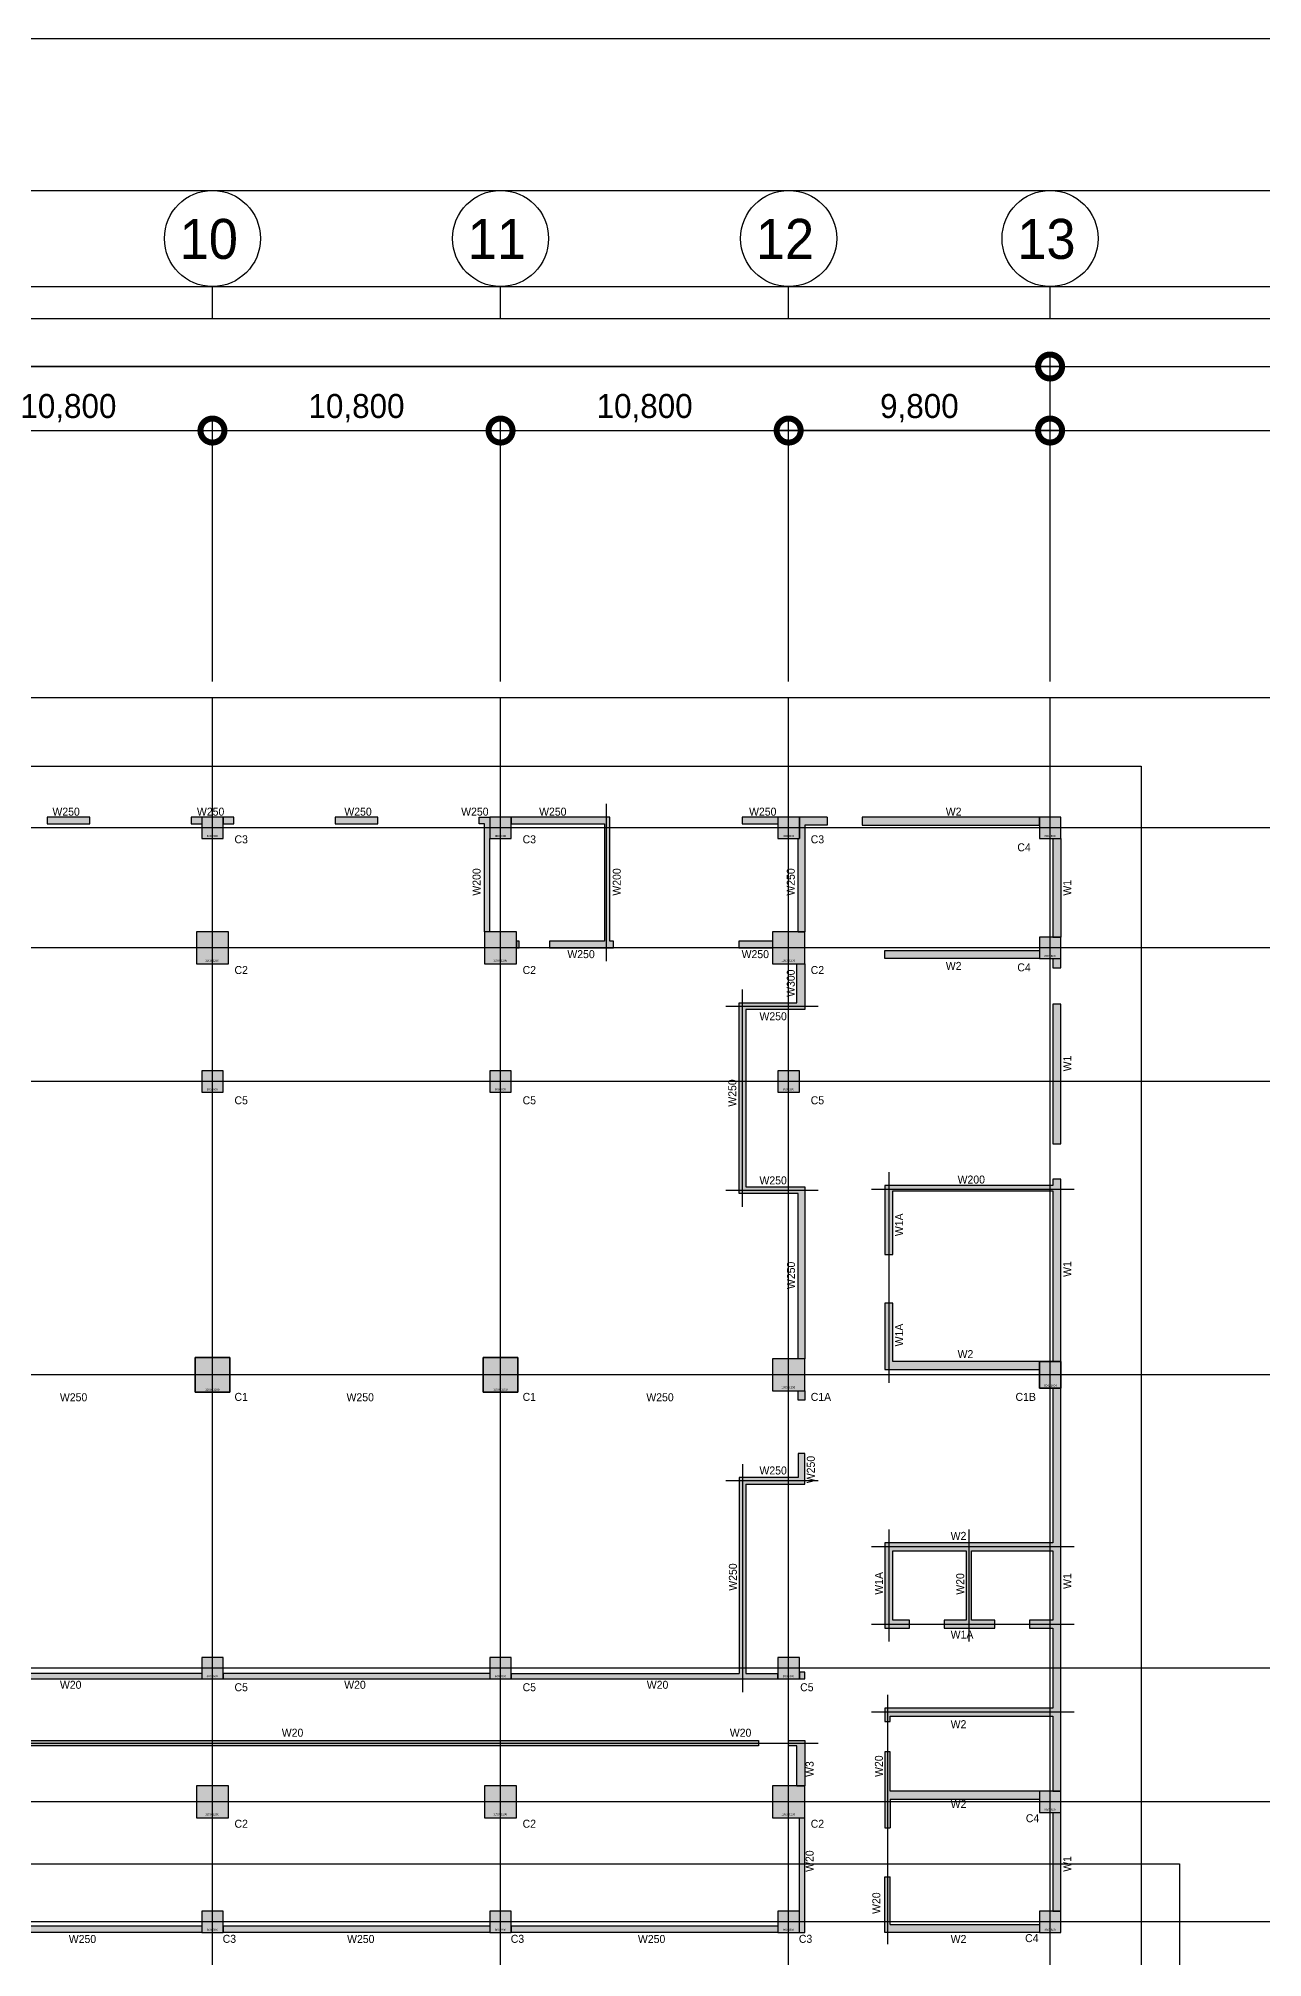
# Model space of a CAD drawing. Header units: millimetres. Extents: x 0 to 252300, y 0 to 178200.
# Drawn here: x 139029 to 184921, y 106261 to 178200 of the extents above; entities that cross this region are included whole.
import ezdxf

# ---------------------------------------------------------------- set-up
doc = ezdxf.new("R2010")
doc.units = ezdxf.units.MM
doc.header["$LTSCALE"] = 300
doc.linetypes.add('DOT', pattern=[1, 0, -1])
for name, color, linetype, plot in [('A-BMXK-SIZE', 155, 'Continuous', False), ('NOPLOT', 191, 'Continuous', False), ('기둥부호', 171, 'Continuous', False)]:
    doc.layers.add(name, color=color, linetype=linetype, plot=plot)
for name, color, linetype in [('A-CEN', 1, 'Continuous'), ('A-CEN_axis', 12, 'Continuous'), ('A-COLUMN', 2, 'Continuous'), ('A-CON', 2, 'Continuous'), ('A-DIM', 7, 'Continuous'), ('A-SYM-BUB', 3, 'Continuous'), ('구조SOLID', 253, 'Continuous')]:
    doc.layers.add(name, color=color, linetype=linetype)
doc.styles.add('Gdim', font='Dotum.ttf')
doc.dimstyles.new('Gdim300', dxfattribs={"dimscale": 300, "dimtxt": 3, "dimasz": 6, "dimexe": 1.5, "dimexo": 2, "dimgap": 1, "dimtad": 1, "dimdec": 0, "dimzin": 0, "dimdsep": 46, "dimlunit": 6, "dimtxsty": 'Gdim', "dimblk": 'DOTSMALL', "dimblk1": 'DOTSMALL', "dimblk2": 'DOTSMALL', "dimcen": 1.5, "dimdle": 1.5, "dimclrd": 1, "dimclre": 1, "dimclrt": 256, "dimazin": 0, "dimtfac": 1, "dimtdec": 0, "dimtix": 1, "dimtmove": 2, "dimatfit": 3, "dimldrblk": 'DOTSMALL', "dimfxl": 1, "dimtolj": 1, "dimtzin": 0, "dimlwd": -1, "dimlwe": -1, "dimarcsym": 0})

# ---------------------------------------------------------------- blocks, each defined once
blk = doc.blocks.new('A$Cd589e0f6')
at = {"layer": 'NOPLOT'}
for points in [[(9900, -5700), (218700, -5700), (218700, -172500), (9900, -172500)], [(13500, -9300), (215100, -9300), (215100, -168900), (13500, -168900)], [(14700, -10500), (213900, -10500), (213900, -167700), (14700, -167700)], [(16500, -12300), (212100, -12300), (212100, -165900), (16500, -165900)], [(18900, -14700), (209700, -14700), (209700, -163500), (18900, -163500)], [(28900, -24700), (199700, -24700), (199700, -153500), (28900, -153500)]]:
    blk.add_lwpolyline(points, close=True, dxfattribs=at)
blk = doc.blocks.new('_DotSmall')
at = {"color": 0, "linetype": 'ByBlock', "const_width": 0.5}
blk.add_lwpolyline([(-0.0625, 0, 1), (0.0625, 0, 1)], format="xyb", close=True, dxfattribs=at)
blk = doc.blocks.new('*D38')
at = {"layer": 'A-DIM', "color": 1, "transparency": 16777216}
for p, q in [((106000, 5495), (106000, 15345)), ((116800, 5495), (116800, 15345)), ((105550, 14895), (117250, 14895))]:
    blk.add_line(p, q, dxfattribs=at)
at = {"layer": 'Defpoints', "color": 0, "transparency": 16777216}
for p in [(116800, 14895), (106000, 4895), (116800, 4895)]:
    blk.add_point(p, dxfattribs=at)
at = {"layer": 'A-DIM', "color": 1, "transparency": 16777216, "xscale": 1800, "yscale": 1800, "zscale": 1800, "rotation": 180}
blk.add_blockref('_DotSmall', (106000, 14895), dxfattribs=at)
at = {"layer": 'A-DIM', "color": 1, "transparency": 16777216, "xscale": 1800, "yscale": 1800, "zscale": 1800}
blk.add_blockref('_DotSmall', (116800, 14895), dxfattribs=at)
at = {"layer": 'A-DIM', "color": 3, "transparency": 16777216, "insert": (111400, 15732), "char_height": 900, "attachment_point": 5, "style": 'Gdim'}
blk.add_mtext('\\A1;10,800', dxfattribs=at)
blk = doc.blocks.new('*D39')
at = {"layer": 'A-DIM', "color": 1, "transparency": 16777216}
for p, q in [((116800, 5495), (116800, 15345)), ((126600, 5495), (126600, 15345)), ((127050, 14895), (116350, 14895))]:
    blk.add_line(p, q, dxfattribs=at)
at = {"layer": 'Defpoints', "color": 0, "transparency": 16777216}
for p in [(116800, 14895), (116800, 4895), (126600, 4895)]:
    blk.add_point(p, dxfattribs=at)
at = {"layer": 'A-DIM', "color": 1, "transparency": 16777216, "xscale": 1800, "yscale": 1800, "zscale": 1800, "rotation": 180}
blk.add_blockref('_DotSmall', (116800, 14895), dxfattribs=at)
at = {"layer": 'A-DIM', "color": 1, "transparency": 16777216, "xscale": 1800, "yscale": 1800, "zscale": 1800}
blk.add_blockref('_DotSmall', (126600, 14895), dxfattribs=at)
at = {"layer": 'A-DIM', "color": 3, "transparency": 16777216, "insert": (121700, 15732), "char_height": 900, "attachment_point": 5, "style": 'Gdim'}
blk.add_mtext('\\A1;9,800', dxfattribs=at)
blk = doc.blocks.new('*D40')
at = {"layer": 'A-DIM', "color": 1, "transparency": 16777216}
for p, q in [((127050, 17295), (41750, 17295)), ((42200, 5495), (42200, 17745)), ((126600, 5495), (126600, 17745))]:
    blk.add_line(p, q, dxfattribs=at)
at = {"layer": 'Defpoints', "color": 0, "transparency": 16777216}
for p in [(42200, 17295), (42200, 4895), (126600, 4895)]:
    blk.add_point(p, dxfattribs=at)
at = {"layer": 'A-DIM', "color": 1, "transparency": 16777216, "xscale": 1800, "yscale": 1800, "zscale": 1800, "rotation": 180}
blk.add_blockref('_DotSmall', (42200, 17295), dxfattribs=at)
at = {"layer": 'A-DIM', "color": 1, "transparency": 16777216, "xscale": 1800, "yscale": 1800, "zscale": 1800}
blk.add_blockref('_DotSmall', (126600, 17295), dxfattribs=at)
at = {"layer": 'A-DIM', "color": 3, "transparency": 16777216, "insert": (84400, 18132), "char_height": 900, "attachment_point": 5, "style": 'Gdim'}
blk.add_mtext('\\A1;84,400', dxfattribs=at)
blk = doc.blocks.new('*D41')
at = {"layer": 'A-DIM', "color": 1, "transparency": 16777216}
for p, q in [((95200, 5495), (95200, 15345)), ((106000, 5495), (106000, 15345)), ((94750, 14895), (106450, 14895))]:
    blk.add_line(p, q, dxfattribs=at)
at = {"layer": 'Defpoints', "color": 0, "transparency": 16777216}
for p in [(106000, 14895), (95200, 4895), (106000, 4895)]:
    blk.add_point(p, dxfattribs=at)
at = {"layer": 'A-DIM', "color": 1, "transparency": 16777216, "xscale": 1800, "yscale": 1800, "zscale": 1800, "rotation": 180}
blk.add_blockref('_DotSmall', (95200, 14895), dxfattribs=at)
at = {"layer": 'A-DIM', "color": 1, "transparency": 16777216, "xscale": 1800, "yscale": 1800, "zscale": 1800}
blk.add_blockref('_DotSmall', (106000, 14895), dxfattribs=at)
at = {"layer": 'A-DIM', "color": 3, "transparency": 16777216, "insert": (100600, 15732), "char_height": 900, "attachment_point": 5, "style": 'Gdim'}
blk.add_mtext('\\A1;10,800', dxfattribs=at)
blk = doc.blocks.new('*D42')
at = {"layer": 'A-DIM', "color": 1, "transparency": 16777216}
for p, q in [((84400, 5495), (84400, 15345)), ((95200, 5495), (95200, 15345)), ((83950, 14895), (95650, 14895))]:
    blk.add_line(p, q, dxfattribs=at)
at = {"layer": 'Defpoints', "color": 0, "transparency": 16777216}
for p in [(95200, 14895), (84400, 4895), (95200, 4895)]:
    blk.add_point(p, dxfattribs=at)
at = {"layer": 'A-DIM', "color": 1, "transparency": 16777216, "xscale": 1800, "yscale": 1800, "zscale": 1800, "rotation": 180}
blk.add_blockref('_DotSmall', (84400, 14895), dxfattribs=at)
at = {"layer": 'A-DIM', "color": 1, "transparency": 16777216, "xscale": 1800, "yscale": 1800, "zscale": 1800}
blk.add_blockref('_DotSmall', (95200, 14895), dxfattribs=at)
at = {"layer": 'A-DIM', "color": 3, "transparency": 16777216, "insert": (89800, 15732), "char_height": 900, "attachment_point": 5, "style": 'Gdim'}
blk.add_mtext('\\A1;10,800', dxfattribs=at)
blk = doc.blocks.new('C2')
at = {"layer": 'A-COLUMN'}
blk.add_lwpolyline([(-600, -600), (600, -600), (600, 600), (-600, 600)], close=True, dxfattribs=at)
at = {"layer": 'NOPLOT', "style": 'Gdim'}
blk.add_text('1200x1200', height=75, dxfattribs=at).set_placement((-269, -509))
blk = doc.blocks.new('C1')
at = {"layer": 'A-BMXK-SIZE'}
blk.add_lwpolyline([(650, -650), (-650, -650), (-650, 650), (650, 650)], close=True, dxfattribs=at)
at = {"layer": 'A-COLUMN'}
blk.add_lwpolyline([(-650, -650), (650, -650), (650, 650), (-650, 650)], close=True, dxfattribs=at)
at = {"layer": 'Defpoints', "linetype": 'DOT', "ltscale": 500}
for p, q in [((-650, 0), (650, 0)), ((0, 650), (0, -650))]:
    blk.add_line(p, q, dxfattribs=at)
at = {"layer": 'NOPLOT', "style": 'Gdim'}
blk.add_text('1300X1300', height=75, dxfattribs=at).set_placement((-270, -590))
blk = doc.blocks.new('C1A')
at = {"layer": 'A-COLUMN'}
blk.add_lwpolyline([(-600, -600), (600, -600), (600, 600), (-600, 600)], close=True, dxfattribs=at)
at = {"layer": 'NOPLOT', "style": 'Gdim'}
blk.add_text('1200x1200', height=75, dxfattribs=at).set_placement((-268, -506))
blk = doc.blocks.new('C1B')
at = {"layer": 'A-BMXK-SIZE'}
blk.add_lwpolyline([(400, -500), (-400, -500), (-400, 500), (400, 500)], close=True, dxfattribs=at)
at = {"layer": 'A-COLUMN'}
blk.add_lwpolyline([(-400, -500), (400, -500), (400, 500), (-400, 500)], close=True, dxfattribs=at)
at = {"layer": 'Defpoints', "linetype": 'DOT', "ltscale": 500}
for p, q in [((-400, 0), (400, 0)), ((0, 500), (0, -500))]:
    blk.add_line(p, q, dxfattribs=at)
at = {"layer": 'NOPLOT', "style": 'Gdim'}
blk.add_text('800X1000', height=75, dxfattribs=at).set_placement((-220, -437))
blk = doc.blocks.new('C3')
at = {"layer": 'A-COLUMN'}
blk.add_lwpolyline([(-400, -400), (400, -400), (400, 400), (-400, 400)], close=True, dxfattribs=at)
at = {"layer": 'NOPLOT', "style": 'Gdim'}
blk.add_text('800X800', height=75, dxfattribs=at).set_placement((-210, -340))
blk = doc.blocks.new('C4')
at = {"layer": 'A-COLUMN'}
blk.add_lwpolyline([(-400, -400), (400, -400), (400, 400), (-400, 400)], close=True, dxfattribs=at)
at = {"layer": 'NOPLOT', "style": 'Gdim'}
blk.add_text('800X800', height=75, dxfattribs=at).set_placement((-215, -340))
blk = doc.blocks.new('C5')
at = {"layer": 'A-COLUMN'}
blk.add_lwpolyline([(-400, -400), (400, -400), (400, 400), (-400, 400)], close=True, dxfattribs=at)
at = {"layer": 'NOPLOT', "style": 'Gdim'}
blk.add_text('800X800', height=75, dxfattribs=at).set_placement((-216, -332))
blk = doc.blocks.new('grid-noplot-update')
at = {"layer": 'A-CEN_axis'}
for p, q in [((95200, -123905), (95200, 4895)), ((106000, -43800), (106000, 4895)), ((116800, -123905), (116800, 4895)), ((126600, -123905), (126600, 4895)), ((149346.4, 0), (37353.2, 0)), ((149346.4, -4500), (37353.2, -4500)), ((149346.4, -9500), (37353.2, -9500)), ((149346.4, -20500), (37353.2, -20500)), ((149346.4, -31500), (37353.2, -31500)), ((149346.4, -36500), (37353.2, -36500)), ((149346.4, -41000), (37353.2, -41000))]:
    blk.add_line(p, q, dxfattribs=at)
at = {"layer": 'A-SYM-BUB', "color": 7, "elevation": 0}
for points in [[(95200, 19095), (95200, 20295, -1), (95200, 23895, -1), (95200, 20295, 0)], [(106000, 19095), (106000, 20295, -1), (106000, 23895, -1), (106000, 20295, 0)], [(116800, 19095), (116800, 20295, -1), (116800, 23895, -1), (116800, 20295, 0)], [(126600, 19095), (126600, 20295, -1), (126600, 23895, -1), (126600, 20295, 0)]]:
    blk.add_lwpolyline(points, format="xyb", dxfattribs=at)
at = {"layer": 'A-SYM-BUB', "style": 'Gdim'}
for s, p in [('10', (93971.8, 21329)), ('11', (104771.8, 21329)), ('12', (115571.8, 21329)), ('13', (125371.8, 21329))]:
    blk.add_text(s, height=1500, dxfattribs=at).set_placement(p)
at = {"layer": 'A-DIM'}
for base, p1, p2, picture, middle in [((42200, 17295), (126600, 4895), (42200, 4895), '*D40', (84400, 18132.3)), ((95200, 14895), (84400, 4895), (95200, 4895), '*D42', (89800, 15732.3)), ((106000, 14895), (95200, 4895), (106000, 4895), '*D41', (100600, 15732.3)), ((116800, 14895), (106000, 4895), (116800, 4895), '*D38', (111400, 15732.3))]:
    dim = blk.add_linear_dim(base=base, p1=p1, p2=p2, dimstyle='Gdim300', override={"dimtxsty": 'Gdim', "dimclrt": 3}, dxfattribs=at)
    dim.commit()
    dim.dimension.update_dxf_attribs({"geometry": picture, "text_midpoint": middle})
dim = blk.add_linear_dim(base=(116800, 14895), p1=(126600, 4895), p2=(116800, 4895), angle=180, dimstyle='Gdim300', override={"dimtxsty": 'Gdim', "dimclrt": 3}, dxfattribs=at)
dim.commit()
dim.dimension.update_dxf_attribs({"geometry": '*D39', "text_midpoint": (121700, 15732.3)})

msp = doc.modelspace()

# ---------------------------------------------------------------- hatches: boundary and pattern name
at = {"layer": '구조SOLID', "transparency": 33554687}
h = msp.add_hatch(color=256, dxfattribs=at)
h.dxf.hatch_style = 1
h.paths.add_polyline_path([(92954, 149005), (92154, 149005), (92154, 148205), (92954, 148205)])
h.paths.add_polyline_path([(98754, 149005), (92954, 149005), (92954, 148705), (98754, 148705)])
h.paths.add_polyline_path([(92454, 148205), (92154, 148205), (92154, 144505), (92454, 144505)])
h.paths.add_polyline_path([(92954, 144505), (92154, 144505), (92154, 143705), (92954, 143705)])
h.paths.add_polyline_path([(98754, 144005), (92954, 144005), (92954, 143705), (95054, 143705), (95054, 142830), (95354, 142830), (95354, 143705), (98454, 143705), (98454, 142855), (98754, 142855)])
h.paths.add_polyline_path([(92454, 137505), (98754, 137505), (98754, 138005), (98554, 138005), (98554, 137805), (92454, 137805), (92454, 140605), (98554, 140605), (98554, 139135), (98754, 139135), (98754, 141725), (98454, 141725), (98454, 140905), (95354, 140905), (95354, 141530), (95054, 141530), (95054, 140905), (92454, 140905), (92454, 143705), (92154, 143705), (92154, 128705), (92454, 128705)])
h.paths.add_polyline_path([(92954, 128705), (92154, 128705), (92154, 127705), (92954, 127705)])
h.paths.add_polyline_path([(92454, 127705), (92154, 127705), (92154, 123805), (92754, 123805), (92754, 124105), (92454, 124105)])
h.paths.add_polyline_path([(92454, 116705), (98454, 116705), (98454, 115955), (98754, 115955), (98754, 117655), (98454, 117655), (98454, 117005), (92454, 117005), (92454, 121205), (98454, 121205), (98454, 120755), (98754, 120755), (98754, 121505), (92454, 121505), (92454, 121795), (92154, 121795), (92154, 112505), (92454, 112505)])
h.paths.add_polyline_path([(92954, 112505), (92154, 112505), (92154, 111705), (92954, 111705)])
h.paths.add_polyline_path([(98754, 112855), (98454, 112855), (98454, 112505), (92954, 112505), (92954, 112205), (98754, 112205)])
h.paths.add_polyline_path([(92454, 111705), (92154, 111705), (92154, 108005), (92454, 108005)])
h.paths.add_polyline_path([(92954, 108005), (92154, 108005), (92154, 107205), (92954, 107205)])
h.paths.add_polyline_path([(98754, 107505), (92954, 107505), (92954, 107205), (98754, 107205)])
h.paths.add_polyline_path([(102004, 148205), (101954, 148205), (101954, 148205), (101954, 149005), (101754, 149005), (101754, 144705), (102004, 144705)])
h.paths.add_polyline_path([(102754, 149005), (101954, 149005), (101954, 148205), (102754, 148205)])
h.paths.add_polyline_path([(108554, 149005), (102754, 149005), (102754, 148755), (106204, 148755), (106204, 144355), (104284, 144355), (104284, 144105), (106404, 144105), (106404, 148755), (108554, 148755)])
h.paths.add_polyline_path([(102954, 144705), (102004, 144705), (102004, 144705), (101754, 144705), (101754, 143505), (102954, 143505)])
h.paths.add_polyline_path([(103154, 144355), (102954, 144355), (102954, 144105), (103154, 144105)])
h.paths.add_polyline_path([(104204, 142055), (102054, 142055), (102054, 143505), (101754, 143505), (101754, 141805), (103954, 141805), (103954, 131605), (101754, 131605), (101754, 128705), (102004, 128705), (102004, 131355), (104204, 131355)])
h.paths.add_polyline_path([(102754, 139505), (101954, 139505), (101954, 138705), (102754, 138705)], flags=17)
h.paths.add_polyline_path([(102954, 128705), (101754, 128705), (101754, 127505), (102954, 127505)])
h.paths.add_polyline_path([(102754, 117505), (101954, 117505), (101954, 116705), (102754, 116705)], flags=17)
h.paths.add_polyline_path([(101954, 116955), (101754, 116955), (101754, 116705), (101954, 116705)], flags=17)
h.paths.add_polyline_path([(102054, 114205), (102354, 114205), (102354, 114405), (101754, 114405), (101754, 112705), (102054, 112705)])
h.paths.add_polyline_path([(102954, 112705), (101754, 112705), (101754, 111505), (102954, 111505)])
h.paths.add_polyline_path([(101954, 111505), (101754, 111505), (101754, 107205), (101954, 107205), (101954, 108005)])
h.paths.add_polyline_path([(102754, 108005), (101954, 108005), (101954, 107205), (102754, 107205)])
h.paths.add_polyline_path([(135524, 114405), (103484, 114405), (103484, 114205), (135524, 114205)])
h.paths.add_polyline_path([(113554, 117505), (112754, 117505), (112754, 116705), (113554, 116705)])
h.paths.add_polyline_path([(123554, 116905), (113554, 116905), (113554, 116705), (123554, 116705)])
h.paths.add_polyline_path([(124354, 117505), (123554, 117505), (123554, 116705), (124354, 116705)])
h.paths.add_polyline_path([(134354, 116905), (124354, 116905), (124354, 116705), (134354, 116705)])
h.paths.add_polyline_path([(135154, 117505), (134354, 117505), (134354, 116705), (135154, 116705)])
h.paths.add_polyline_path([(113754, 112705), (112554, 112705), (112554, 111505), (113754, 111505)])
h.paths.add_polyline_path([(124554, 112705), (123354, 112705), (123354, 111505), (124554, 111505)])
h.paths.add_polyline_path([(135354, 112705), (134154, 112705), (134154, 111505), (135354, 111505)])
h.paths.add_polyline_path([(112754, 107455), (102754, 107455), (102754, 107205), (112754, 107205)])
h.paths.add_polyline_path([(113554, 108005), (112754, 108005), (112754, 107205), (113554, 107205)])
h.paths.add_polyline_path([(123554, 107455), (113554, 107455), (113554, 107205), (123554, 107205)])
h.paths.add_polyline_path([(124354, 108005), (123554, 108005), (123554, 107205), (124354, 107205)])
h.paths.add_polyline_path([(134354, 107455), (124354, 107455), (124354, 107205), (134354, 107205)])
h.paths.add_polyline_path([(135154, 108005), (134354, 108005), (134354, 107205), (135154, 107205)])
h.paths.add_polyline_path([(145154, 107455), (135154, 107455), (135154, 107205), (145154, 107205)])
h.paths.add_polyline_path([(145954, 108005), (145154, 108005), (145154, 107205), (145954, 107205)])
h.paths.add_polyline_path([(146154, 112705), (144954, 112705), (144954, 111505), (146154, 111505)])
h.paths.add_polyline_path([(98754, 104205), (97954, 104205), (97954, 103405), (98754, 103405)])
h.paths.add_polyline_path([(102754, 104205), (101954, 104205), (101954, 103405), (102754, 103405)])
h.paths.add_polyline_path([(113554, 104205), (112754, 104205), (112754, 103405), (113554, 103405)])
h.paths.add_polyline_path([(124354, 104205), (123554, 104205), (123554, 103405), (124354, 103405)])
h.paths.add_polyline_path([(135154, 104205), (134354, 104205), (134354, 103405), (135154, 103405)])
h.paths.add_polyline_path([(145954, 104205), (145154, 104205), (145154, 103405), (145954, 103405)])
h.paths.add_polyline_path([(153054, 104205), (146454, 104205), (146454, 100505), (151439, 100505), (151439, 100805), (146754, 100805), (146754, 103905), (152754, 103905), (152754, 100805), (152569, 100805), (152569, 100505), (153054, 100505)])
h.paths.add_polyline_path([(159554, 104205), (156454, 104205), (156454, 100505), (159554, 100505), (159554, 101755), (159254, 101755), (159254, 100805), (156754, 100805), (156754, 103905), (159254, 103905), (159254, 103055), (159554, 103055)])
h.paths.add_polyline_path([(145154, 116905), (135154, 116905), (135154, 116705), (145154, 116705)])
h.paths.add_polyline_path([(145954, 117505), (145154, 117505), (145154, 116705), (145954, 116705)])
h.paths.add_polyline_path([(155954, 116905), (145954, 116905), (145954, 116705), (155954, 116705)])
h.paths.add_polyline_path([(156754, 117505), (155954, 117505), (155954, 116705), (156754, 116705)])
h.paths.add_polyline_path([(166754, 116905), (165554, 116905), (165554, 124005), (167754, 124005), (167754, 125155), (167504, 125155), (167504, 124255), (165304, 124255), (165304, 116905), (156754, 116905), (156754, 116705), (166754, 116705)])
h.paths.add_polyline_path([(167554, 117505), (166754, 117505), (166754, 116705), (167554, 116705)], flags=17)
h.paths.add_polyline_path([(167754, 116955), (167554, 116955), (167554, 116705), (167754, 116705)])
h.paths.add_polyline_path([(166024, 114405), (136654, 114405), (136654, 114205), (166024, 114205)])
h.paths.add_polyline_path([(156954, 112705), (155754, 112705), (155754, 111505), (156954, 111505)])
h.paths.add_polyline_path([(155954, 107455), (145954, 107455), (145954, 107205), (155954, 107205)])
h.paths.add_polyline_path([(156754, 108005), (155954, 108005), (155954, 107205), (156754, 107205)])
h.paths.add_polyline_path([(166754, 107455), (156754, 107455), (156754, 107205), (166754, 107205)])
h.paths.add_polyline_path([(167554, 108005), (166754, 108005), (166754, 107205), (167554, 107205)])
h.paths.add_polyline_path([(167754, 111505), (167554, 111505), (167554, 108005), (167554, 107205), (167754, 107205)])
h.paths.add_polyline_path([(167754, 112705), (166554, 112705), (166554, 111505), (167754, 111505)])
h.paths.add_polyline_path([(167754, 114405), (167154, 114405), (167154, 114205), (167454, 114205), (167454, 112705), (167754, 112705)])
h.paths.add_polyline_path([(112754, 149005), (112354, 149005), (112354, 148755), (112754, 148755)])
h.paths.add_polyline_path([(113554, 149005), (112754, 149005), (112754, 148205), (113554, 148205)])
h.paths.add_polyline_path([(113954, 149005), (113554, 149005), (113554, 148755), (113954, 148755)])
h.paths.add_polyline_path([(119354, 149005), (117754, 149005), (117754, 148755), (119354, 148755)])
h.paths.add_polyline_path([(123554, 149005), (123154, 149005), (123154, 148755), (123554, 148755)])
h.paths.add_polyline_path([(124354, 149005), (123554, 149005), (123554, 148205), (124354, 148205)])
h.paths.add_polyline_path([(124754, 149005), (124354, 149005), (124354, 148755), (124754, 148755)])
h.paths.add_polyline_path([(130154, 149005), (128554, 149005), (128554, 148755), (130154, 148755)])
h.paths.add_polyline_path([(134354, 149005), (133954, 149005), (133954, 148755), (134354, 148755)])
h.paths.add_polyline_path([(135154, 149005), (134354, 149005), (134354, 148205), (135154, 148205)])
h.paths.add_polyline_path([(135554, 149005), (135154, 149005), (135154, 148755), (135554, 148755)])
h.paths.add_polyline_path([(140954, 149005), (139354, 149005), (139354, 148755), (140954, 148755)])
h.paths.add_polyline_path([(145154, 149005), (144754, 149005), (144754, 148755), (145154, 148755)])
h.paths.add_polyline_path([(145954, 149005), (145154, 149005), (145154, 148205), (145954, 148205)])
h.paths.add_polyline_path([(146354, 149005), (145954, 149005), (145954, 148755), (146354, 148755)])
h.paths.add_polyline_path([(151754, 149005), (150154, 149005), (150154, 148755), (151754, 148755)])
h.paths.add_polyline_path([(155954, 149005), (155554, 149005), (155554, 148755), (155754, 148755), (155754, 144705), (155954, 144705), (155954, 148205)])
h.paths.add_polyline_path([(156754, 149005), (155954, 149005), (155954, 148205), (156754, 148205)])
h.paths.add_polyline_path([(160454, 149005), (156754, 149005), (156754, 148755), (160254, 148755), (160254, 144355), (158184, 144355), (158184, 144105), (160584, 144105), (160584, 144355), (160454, 144355), (160454, 148755)])
h.paths.add_polyline_path([(156954, 144705), (155754, 144705), (155754, 143505), (156954, 143505)])
h.paths.add_polyline_path([(157054, 144355), (156954, 144355), (156954, 144105), (157054, 144105)], flags=17)
h.paths.add_polyline_path([(167554, 149005), (166754, 149005), (166754, 148205), (167554, 148205)])
h.paths.add_polyline_path([(167754, 148705), (168594, 148705), (168594, 149005), (167554, 149005), (167554, 148205), (167504, 148205), (167504, 144705), (167754, 144705)])
h.paths.add_polyline_path([(167754, 144705), (166554, 144705), (166554, 143505), (167754, 143505)])
h.paths.add_polyline_path([(165554, 141805), (167754, 141805), (167754, 143505), (167454, 143505), (167454, 142055), (165304, 142055), (165304, 134905), (167504, 134905), (167504, 128705), (167754, 128705), (167754, 135155), (165554, 135155)])
h.paths.add_polyline_path([(167554, 139505), (166754, 139505), (166754, 138705), (167554, 138705)], flags=17)
h.paths.add_polyline_path([(167754, 128705), (166554, 128705), (166554, 127505), (167754, 127505)])
h.paths.add_polyline_path([(167754, 127505), (167504, 127505), (167504, 127155), (167754, 127155)])
h.paths.add_polyline_path([(176554, 149005), (169914, 149005), (169914, 148705), (176554, 148705)])
h.paths.add_polyline_path([(177354, 149005), (176554, 149005), (176554, 148205), (177354, 148205)])
h.paths.add_polyline_path([(177354, 148205), (177054, 148205), (177054, 144505), (177354, 144505)])
h.paths.add_polyline_path([(176554, 144005), (170754, 144005), (170754, 143705), (176554, 143705)])
h.paths.add_polyline_path([(177354, 144505), (176554, 144505), (176554, 143705), (177354, 143705)])
h.paths.add_polyline_path([(177354, 143705), (177054, 143705), (177054, 143365), (177354, 143365)])
h.paths.add_polyline_path([(177354, 141995), (177054, 141995), (177054, 136765), (177354, 136765)])
h.paths.add_polyline_path([(177354, 128605), (176554, 128605), (176554, 127605), (177354, 127605)])
h.paths.add_polyline_path([(177354, 127605), (177054, 127605), (177054, 121805), (170754, 121805), (170754, 118605), (171679, 118605), (171679, 118905), (171054, 118905), (171054, 121505), (173804, 121505), (173804, 118905), (172979, 118905), (172979, 118605), (174879, 118605), (174879, 118905), (174004, 118905), (174004, 121505), (177054, 121505), (177054, 118905), (176179, 118905), (176179, 118605), (177054, 118605), (177054, 115605), (170754, 115605), (170754, 115105), (170954, 115105), (170954, 115305), (177054, 115305), (177054, 112505), (177354, 112505)])
h.paths.add_polyline_path([(176554, 112505), (170954, 112505), (170954, 113975), (170754, 113975), (170754, 112205), (176554, 112205)])
h.paths.add_polyline_path([(177354, 112505), (176554, 112505), (176554, 111705), (177354, 111705)])
h.paths.add_polyline_path([(177354, 111705), (177054, 111705), (177054, 108005), (177354, 108005)])
h.paths.add_polyline_path([(177354, 108005), (177054, 108005), (176554, 108005), (176554, 107205), (177354, 107205)])
h.paths.add_polyline_path([(176554, 107505), (170754, 107505), (170754, 107205), (176554, 107205)])
h.paths.add_polyline_path([(171654, 104205), (170854, 104205), (170854, 103405), (171654, 103405)])
h.paths.add_polyline_path([(113754, 144705), (112554, 144705), (112554, 143505), (113754, 143505)])
h.paths.add_polyline_path([(124554, 144705), (123354, 144705), (123354, 143505), (124554, 143505)])
h.paths.add_polyline_path([(135354, 144705), (134154, 144705), (134154, 143505), (135354, 143505)])
h.paths.add_polyline_path([(146154, 144705), (144954, 144705), (144954, 143505), (146154, 143505)])
h.paths.add_polyline_path([(113554, 139505), (112754, 139505), (112754, 138705), (113554, 138705)])
h.paths.add_polyline_path([(124354, 139505), (123554, 139505), (123554, 138705), (124354, 138705)])
h.paths.add_polyline_path([(135154, 139505), (134354, 139505), (134354, 138705), (135154, 138705)])
h.paths.add_polyline_path([(145954, 139505), (145154, 139505), (145154, 138705), (145954, 138705)])
h.paths.add_polyline_path([(156754, 139505), (155954, 139505), (155954, 138705), (156754, 138705)])
h.paths.add_polyline_path([(113804, 128755), (112504, 128755), (112504, 127455), (113804, 127455)])
h.paths.add_polyline_path([(124604, 128755), (123304, 128755), (123304, 127455), (124604, 127455)])
h.paths.add_polyline_path([(135404, 128755), (134104, 128755), (134104, 127455), (135404, 127455)])
h.paths.add_polyline_path([(146204, 128755), (144904, 128755), (144904, 127455), (146204, 127455)])
h.paths.add_polyline_path([(157004, 128755), (155704, 128755), (155704, 127455), (157004, 127455)])
h.paths.add_polyline_path([(165414, 149005), (165414, 148755), (166754, 148755), (166754, 149005)])
h.paths.add_polyline_path([(165284, 144355), (165284, 144105), (166554, 144105), (166554, 144355)])
h.paths.add_polyline_path([(98754, 124925), (98454, 124925), (98454, 124105), (95154, 124105), (95154, 127705), (98454, 127705), (98454, 126755), (98754, 126755), (98754, 128005), (92954, 128005), (92954, 127705), (94854, 127705), (94854, 124105), (94554, 124105), (94554, 123805), (98754, 123805)])
h.paths.add_polyline_path([(102004, 125140), (101754, 125140), (101754, 124005), (103954, 124005), (103954, 116905), (102754, 116905), (102754, 116705), (112754, 116705), (112754, 116905), (104204, 116905), (104204, 124255), (102004, 124255)])
h.paths.add_polyline_path([(101754, 127170), (102004, 127170), (102004, 127505), (101754, 127505)])
h.paths.add_polyline_path([(170754, 132620), (171054, 132620), (171054, 135005), (177054, 135005), (177054, 128605), (177354, 128605), (177354, 135445), (177054, 135445), (177054, 135205), (170754, 135205)])
h.paths.add_polyline_path([(171054, 130790), (170754, 130790), (170754, 128305), (176554, 128305), (176554, 128605), (171054, 128605)])
h = msp.add_hatch(color=256, dxfattribs=at)
h.dxf.hatch_style = 1
h.paths.add_polyline_path([(170954, 112205), (170754, 112205), (170754, 111120), (170954, 111120)])
h = msp.add_hatch(color=256, dxfattribs=at)
h.dxf.hatch_style = 1
h.paths.add_polyline_path([(170954, 107505), (170754, 107505), (170754, 109290), (170954, 109290)])

# ---------------------------------------------------------------- linework, layer by layer
at = {"layer": 'A-CEN'}
for p, q in [((160329, 143605), (160329, 149505)), ((165429, 134405), (165429, 142555)), ((164804, 141930), (168254, 141930)), ((170904, 135705), (170904, 127805)), ((164804, 135030), (168254, 135030)), ((177854, 135055), (170254, 135055)), ((165429, 124755), (165429, 116205)), ((168254, 124130), (164804, 124130)), ((170904, 122305), (170904, 118105)), ((173904, 122305), (173904, 118105)), ((177854, 121655), (170254, 121655)), ((170254, 118755), (177854, 118755)), ((170854, 116105), (170854, 106771)), ((177854, 115455), (170254, 115455)), ((101254, 114305), (168254, 114305))]:
    msp.add_line(p, q, dxfattribs=at)
at = {"layer": 'A-CON'}
for p, q in [((145154, 149005), (145154, 148755)), ((145954, 149005), (145954, 148755)), ((155954, 149005), (155954, 148205)), ((160454, 149005), (156754, 149005)), ((156754, 149005), (156754, 148755)), ((160454, 144355), (160454, 149005)), ((166754, 149005), (166754, 148755)), ((167554, 149005), (167554, 148205)), ((168594, 149005), (168594, 148705)), ((176554, 149005), (169914, 149005)), ((169914, 149005), (169914, 148705)), ((176554, 148705), (176554, 149005)), ((155954, 144705), (155954, 148205)), ((155954, 148205), (155954, 148205)), ((156754, 148755), (160254, 148755)), ((160254, 148755), (160254, 144355)), ((167504, 148205), (167554, 148205)), ((169914, 148705), (176554, 148705)), ((177054, 148205), (177054, 144505)), ((177054, 148205), (177354, 148205)), ((177354, 148205), (177354, 144505)), ((155954, 144705), (155754, 144705)), ((167504, 144705), (167754, 144705)), ((156954, 144355), (156954, 144105)), ((160254, 144355), (158184, 144355)), ((158184, 144355), (158184, 144105)), ((158184, 144105), (160584, 144105)), ((160584, 144355), (160454, 144355)), ((160584, 144105), (160584, 144355)), ((166554, 144355), (166554, 144105)), ((176554, 144005), (176554, 143705)), ((177054, 144505), (177354, 144505)), ((167454, 142055), (167454, 143505)), ((167454, 143505), (167754, 143505)), ((167754, 143505), (167754, 141805)), ((177054, 143705), (177354, 143705)), ((165304, 134905), (165304, 142055)), ((165304, 142055), (167454, 142055)), ((167754, 141805), (165554, 141805)), ((165554, 141805), (165554, 135155)), ((177354, 135445), (177054, 135445)), ((177054, 135445), (177054, 135205)), ((177354, 128605), (177354, 135445)), ((167504, 134905), (165304, 134905)), ((165554, 135155), (167754, 135155)), ((167504, 128705), (167504, 134905)), ((167754, 135155), (167754, 128705)), ((177054, 135205), (170754, 135205)), ((170754, 135205), (170754, 132620)), ((171054, 132620), (171054, 135005)), ((171054, 135005), (177054, 135005)), ((177054, 135005), (177054, 128605)), ((170754, 132620), (171054, 132620)), ((167754, 128705), (167504, 128705)), ((176554, 128605), (176554, 128305)), ((177054, 128605), (177354, 128605)), ((167504, 127505), (167754, 127505)), ((177054, 127605), (177354, 127605)), ((167754, 125155), (167504, 125155)), ((167504, 125155), (167504, 124255)), ((167754, 124005), (167754, 125155)), ((167504, 124255), (165304, 124255)), ((165304, 124255), (165304, 116905)), ((165554, 124005), (167754, 124005)), ((165554, 124005), (165554, 116905)), ((145154, 116905), (145154, 116705)), ((145954, 116905), (145954, 116705)), ((155954, 116905), (155954, 116705)), ((156754, 116905), (165304, 116905)), ((156754, 116905), (156754, 116705)), ((165554, 116905), (166754, 116905)), ((167554, 116955), (167554, 116705)), ((167154, 114205), (167154, 114405)), ((167154, 114405), (167754, 114405)), ((167754, 114405), (167754, 112705)), ((167454, 114205), (167154, 114205)), ((167454, 112705), (167454, 114205)), ((170954, 113975), (170754, 113975)), ((170754, 113975), (170754, 111120)), ((170954, 112505), (170954, 113975)), ((167454, 112705), (167754, 112705)), ((176554, 112505), (170954, 112505)), ((176554, 112505), (176554, 112205)), ((177054, 112505), (177354, 112505)), ((170954, 112205), (176554, 112205)), ((170954, 112205), (170954, 111120)), ((177054, 111705), (177354, 111705)), ((167554, 108005), (167554, 111505)), ((167554, 111505), (167754, 111505)), ((170754, 111120), (170954, 111120)), ((170754, 107205), (170754, 109290)), ((170754, 109290), (170954, 109290)), ((170954, 107505), (170954, 109290)), ((167554, 108005), (167554, 108005)), ((167554, 107205), (167554, 108005)), ((177054, 108005), (177354, 108005)), ((135154, 107455), (145154, 107455)), ((145154, 107205), (135154, 107205)), ((145154, 107455), (145154, 107205)), ((145954, 107455), (155954, 107455)), ((145954, 107455), (145954, 107205)), ((155954, 107205), (145954, 107205)), ((155954, 107455), (155954, 107205)), ((156754, 107455), (166754, 107455)), ((156754, 107455), (156754, 107205)), ((166754, 107205), (156754, 107205)), ((166754, 107455), (166754, 107205)), ((176554, 107205), (170754, 107205)), ((170954, 107505), (176554, 107505)), ((176554, 107505), (176554, 107205))]:
    msp.add_line(p, q, dxfattribs=at)
at = {"layer": 'A-CON', "elevation": 0}
for points in [[(139354, 148755), (140954, 148755), (140954, 149005), (139354, 149005)], [(150154, 148755), (151754, 148755), (151754, 149005), (150154, 149005)], [(177054, 141995), (177054, 136765), (177354, 136765), (177354, 141995)], [(166024, 114205), (136654, 114205), (136654, 114405), (166024, 114405)]]:
    msp.add_lwpolyline(points, close=True, dxfattribs=at)
for points in [[(145154, 149005), (144754, 149005), (144754, 148755), (145154, 148755)], [(145954, 148755), (146354, 148755), (146354, 149005), (145954, 149005)], [(155754, 144705), (155754, 148755), (155554, 148755), (155554, 149005), (155954, 149005)], [(166754, 149005), (165414, 149005), (165414, 148755), (166754, 148755)], [(168594, 149005), (167554, 149005)], [(167504, 144705), (167504, 148205)], [(168594, 148705), (167754, 148705), (167754, 144705)], [(166554, 144355), (165284, 144355), (165284, 144105), (166554, 144105)], [(176554, 143705), (170754, 143705), (170754, 144005), (176554, 144005)], [(177054, 143705), (177054, 143365), (177354, 143365), (177354, 143705)], [(176554, 128605), (171054, 128605), (171054, 130790), (170754, 130790), (170754, 128305), (176554, 128305)], [(167754, 127505), (167754, 127155), (167504, 127155), (167504, 127505)], [(177054, 127605), (177054, 121805), (170754, 121805), (170754, 118605), (171679, 118605), (171679, 118905), (171054, 118905), (171054, 121505), (173804, 121505), (173804, 118905), (172979, 118905), (172979, 118605), (174879, 118605), (174879, 118905), (174004, 118905), (174004, 121505), (177054, 121505), (177054, 118905), (176179, 118905), (176179, 118605), (177054, 118605), (177054, 115605), (170754, 115605), (170754, 115105), (170954, 115105), (170954, 115305), (177054, 115305), (177054, 112505)], [(177354, 112505), (177354, 127605)], [(145154, 116905), (135154, 116905)], [(135154, 116705), (145154, 116705)], [(155954, 116905), (145954, 116905)], [(145954, 116705), (155954, 116705)], [(156754, 116705), (166754, 116705), (166754, 116905)], [(167554, 116705), (167754, 116705), (167754, 116955), (167554, 116955)], [(177054, 111705), (177054, 108005)], [(177354, 108005), (177354, 111705)], [(167554, 107205), (167754, 107205), (167754, 111505)]]:
    msp.add_lwpolyline(points, dxfattribs=at)
at = {"layer": 'A-CON'}
msp.add_lwpolyline([(156954, 144105), (157054, 144105), (157054, 144355), (156954, 144355)], dxfattribs=at)
at = {"layer": 'NOPLOT'}
msp.add_lwpolyline([(0, 178200), (252300, 178200), (252300, 0), (0, 0)], close=True, dxfattribs=at)
at = {"layer": 'NOPLOT', "elevation": 0}
for points in [[(132260, 150915), (180363, 150915), (180363, 105515), (132260, 105515)], [(181810, 73578), (130813, 73578), (130813, 109772), (181810, 109772)]]:
    msp.add_lwpolyline(points, close=True, dxfattribs=at)

# ---------------------------------------------------------------- block references
at = {"layer": 'A-COLUMN'}
for name, p in [('C3', (145554, 148605)), ('C3', (156354, 148605)), ('C3', (167154, 148605)), ('C4', (176954, 148605)), ('C2', (145554, 144105)), ('C2', (156354, 144105)), ('C2', (167154, 144105)), ('C4', (176954, 144105)), ('C5', (145554, 139105)), ('C5', (156354, 139105)), ('C5', (167154, 139105)), ('C1', (145554, 128105)), ('C1', (156354, 128105)), ('C1A', (167154, 128105)), ('C1B', (176954, 128105)), ('C5', (145554, 117105)), ('C5', (156354, 117105)), ('C5', (167154, 117105)), ('C2', (145554, 112105)), ('C2', (156354, 112105)), ('C2', (167154, 112105)), ('C4', (176954, 112105)), ('C3', (145554, 107605)), ('C3', (156354, 107605)), ('C3', (167154, 107605)), ('C4', (176954, 107605))]:
    msp.add_blockref(name, p, dxfattribs=at)
at = {"layer": 'A-DIM'}
msp.add_blockref('grid-noplot-update', (50354, 148605), dxfattribs=at)
at = {"layer": 'NOPLOT'}
msp.add_blockref('A$Cd589e0f6', (0, 178200), dxfattribs=at)

# ---------------------------------------------------------------- texts
at = {"layer": '기둥부호', "linetype": 'ByBlock', "style": 'Gdim'}
for s, p in [('W250', (139556, 149065, 0)), ('W250', (144973, 149065, 0)), ('W250', (150499, 149065, 0)), ('W250', (154878, 149065, 0)), ('W250', (157800, 149065, 0)), ('W250', (165670, 149065, 0)), ('W2', (173044, 149065, 0)), ('C3', (146381, 148029, 0)), ('C3', (157181, 148029, 0)), ('C3', (167981, 148029, 0)), ('C4', (175727, 147729, 0)), ('W250', (165391, 143724, 0)), ('C2', (146381, 143129, 0)), ('C2', (157181, 143129, 0)), ('C2', (167981, 143129, 0)), ('W2', (173044, 143283, 0)), ('C4', (175727, 143229, 0)), ('W250', (166060, 141395, 0)), ('C5', (146381, 138246, 0)), ('C5', (157181, 138246, 0)), ('C5', (167981, 138246, 0)), ('W250', (166060, 135244, 0)), ('W2', (173487, 128732, 0)), ('W250', (139836, 127114, 0)), ('C1', (146381, 127129, 0)), ('W250', (150581, 127114, 0)), ('C1', (157181, 127129, 0)), ('W250', (161819, 127114, 0)), ('C1A', (167981, 127129, 0)), ('C1B', (175659, 127129, 0)), ('W250', (166060, 124370, 0)), ('W2', (173227, 121918, 0)), ('W1A', (173227, 118220, 0)), ('C5', (146381, 116246, 0)), ('C5', (157181, 116246, 0)), ('C5', (167586, 116246, 0)), ('W2', (173227, 114859, 0)), ('W20', (164948, 114541, 0)), ('W2', (173227, 111868, 0)), ('C4', (176045, 111335, 0)), ('C2', (146381, 111129, 0)), ('C2', (157181, 111129, 0)), ('C2', (157181, 111129, 0)), ('C2', (167981, 111129, 0)), ('W250', (140169, 106809, 0)), ('C3', (145937, 106815, 0)), ('C3', (145937, 106815, 0)), ('W250', (150602, 106809, 0)), ('C3', (156737, 106815, 0)), ('C3', (156737, 106815, 0)), ('C3', (156737, 106815, 0)), ('W250', (161504, 106809, 0)), ('C3', (167537, 106815, 0)), ('C3', (167537, 106815, 0)), ('W2', (173227, 106809, 0)), ('C4', (176018, 106841, 0))]:
    msp.add_text(s, height=300, dxfattribs=at).set_placement(p)
at = {"layer": '기둥부호', "color": 1, "linetype": 'ByBlock', "style": 'Gdim'}
for s, p in [('W200', (155605, 146067, 0)), ('W200', (160859, 146067, 0)), ('W300', (167383, 142273, 0)), ('W3', (168089, 113034, 0))]:
    msp.add_text(s, height=300, rotation=90, dxfattribs=at).set_placement(p)
at = {"layer": '기둥부호', "linetype": 'ByBlock', "style": 'Gdim'}
for s, p in [('W250', (167383, 146067, 0)), ('W1', (177746, 146067, 0)), ('W1', (177746, 139481, 0)), ('W250', (165191, 138157, 0)), ('W1A', (171446, 133306, 0)), ('W250', (167391, 131321, 0)), ('W1', (177746, 131776, 0)), ('W1A', (171446, 129173, 0)), ('W250', (168135, 124043, 0)), ('W250', (165212, 120014, 0)), ('W1A', (170687, 119864, 0)), ('W20', (173735, 119864, 0)), ('W1', (177746, 120081, 0)), ('W20', (170687, 113034, 0)), ('W20', (168089, 109474, 0)), ('W1', (177746, 109478, 0)), ('W20', (170591, 107899, 0))]:
    msp.add_text(s, height=300, rotation=90, dxfattribs=at).set_placement(p)
at = {"layer": '기둥부호', "color": 1, "linetype": 'ByBlock', "style": 'Gdim'}
for s, p in [('W250', (158859, 143724, 0)), ('W200', (173487, 135275, 0)), ('W20', (139837, 116337, 0)), ('W20', (150493, 116337, 0)), ('W20', (161836, 116337, 0)), ('W20', (148153, 114541, 0))]:
    msp.add_text(s, height=300, dxfattribs=at).set_placement(p)

doc.saveas('drawing.dxf')
